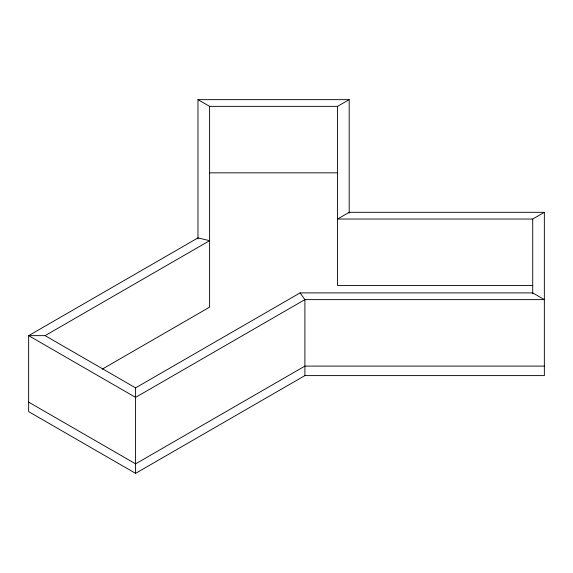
<?xml version="1.0" encoding="UTF-8"?>
<svg xmlns="http://www.w3.org/2000/svg" width="573" height="573" viewBox="0 0 573 573"><rect width="100%" height="100%" fill="white"/><g stroke="black" fill="none" stroke-linecap="round" stroke-linejoin="round"><path stroke-width="0.86" d="M197.971 238.948L197.971 99.645L209.603 106.356L337.554 106.356L349.186 99.645L349.186 213.177M45.102 335.642L135.579 387.878L300.08 292.903L532.718 292.903L544.35 299.622L304.893 299.622L135.579 397.375L28.65 335.642L45.102 335.642L209.603 240.674L197.971 237.888L28.65 335.642L28.65 411.629L135.579 473.355L304.893 375.601L544.35 375.601L544.35 212.318L349.186 212.318L337.554 219.036L532.718 219.036L544.35 212.318M102.252 369.134L209.603 307.157L209.603 106.356M197.971 99.645L349.186 99.645M209.603 172.838L337.554 172.838M532.718 285.519L337.554 285.519L337.554 106.356M544.35 366.104L304.893 366.104L135.579 463.858L28.65 402.124M300.08 292.903L304.893 299.622L304.893 375.601M532.718 219.036L532.718 293.526M135.579 387.878L135.579 473.355"/></g></svg>
